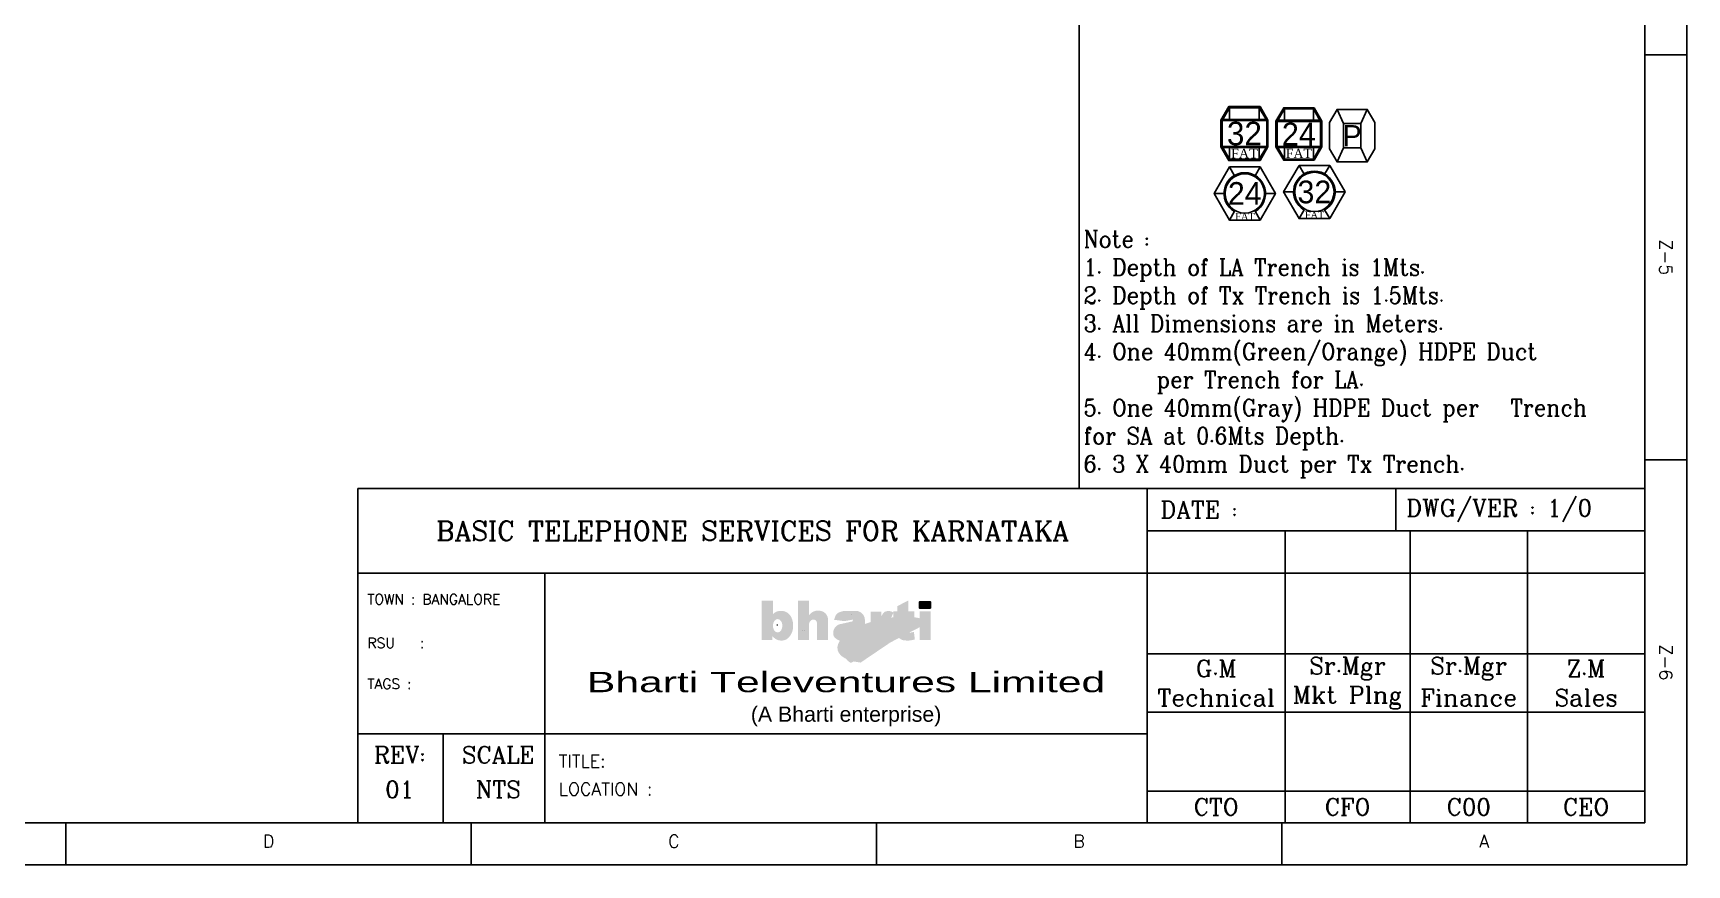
# Model space of a CAD drawing. Header units: inches. Extents: x 26 to 5868, y 25 to 4425.
# Drawn here: x 2926 to 5868, y 25 to 1505 of the extents above; entities that cross this region are included whole.
import ezdxf
from ezdxf.enums import TextEntityAlignment as Align

# ---------------------------------------------------------------- set-up
doc = ezdxf.new("R2010")
doc.units = ezdxf.units.IN
doc.header["$MEASUREMENT"] = 0
for name, color, linetype in [('CABLE_TXT', 5, 'Continuous'), ('DLC', 4, 'Continuous'), ('DP', 4, 'Continuous'), ('JOINTS', 7, 'Continuous'), ('LEGEND', 7, 'Continuous'), ('MP', 4, 'Continuous'), ('PIL_TXT', 6, 'Continuous'), ('RSU', 6, 'Continuous'), ('SP', 4, 'Continuous'), ('TXT', 7, 'Continuous')]:
    doc.layers.add(name, color=color, linetype=linetype)
doc.styles.add('2', font='arial.ttf', dxfattribs={"height": 2})
doc.styles.add('ar', font='swiss.ttf')
doc.styles.add('book', font='BKANT.TTF', dxfattribs={"height": 5})
doc.styles.add('COMPLEX', font='COMPLEX.shx', dxfattribs={"width": 0.9})
doc.styles.add('LEGEND', font='ANTQUAB.TTF', dxfattribs={"height": 10})
doc.styles.add('ROMANTIC', font='romantic.ttf')
doc.styles.add('STYLE1', font='romans.shx')

# ---------------------------------------------------------------- blocks, each defined once
blk = doc.blocks.new('YogiSir')
at = {"layer": 'CABLE_TXT', "style": 'LEGEND', "width": 0.6}
blk.add_text('Cable_Text', height=0.9, dxfattribs=at).set_placement((0, 0.3), align=Align.CENTER)
blk = doc.blocks.new('yogi')
at = {"layer": 'CABLE_TXT', "style": 'LEGEND', "width": 0.6}
blk.add_text('Cable - Text', height=0.9, dxfattribs=at).set_placement((0, 0.1), align=Align.CENTER)
blk = doc.blocks.new('DLC')
at = {"const_width": 1}
blk.add_lwpolyline([(0, 0), (9, 0), (0, 22), (-9, 0), (0, 0)], dxfattribs=at)
blk = doc.blocks.new('DP1')
for p, q in [((-4, 4), (-3, 4)), ((-2, 8), (-1, 6)), ((-1, 1), (-2, 0)), ((2, 8), (1, 6)), ((1, 1), (2, 0)), ((3, 4), (4, 4))]:
    blk.add_line(p, q)
blk.add_lwpolyline([(-2, 8), (-4, 4), (-2, 0), (2, 0), (4, 4), (2, 8)], close=True)
blk.add_circle((0, 4), 2.9)
at = {"ltscale": 8, "style": 'ar'}
blk.add_text('1', height=3, dxfattribs=at).set_placement((-1, 3))
blk = doc.blocks.new('DP2')
for p, q in [((-4, 4), (-3, 4)), ((-2, 8), (-1, 6)), ((-1, 1), (-2, 0)), ((2, 8), (1, 6)), ((1, 1), (2, 0)), ((3, 4), (4, 4))]:
    blk.add_line(p, q)
blk.add_lwpolyline([(-2, 8), (-4, 4), (-2, 0), (2, 0), (4, 4), (2, 8)], close=True)
blk.add_circle((0, 4), 2.9)
at = {"ltscale": 8, "style": 'ar'}
blk.add_text('2', height=3, dxfattribs=at).set_placement((-1, 3))
blk = doc.blocks.new('DP5')
for p, q in [((-4, 4), (-3, 4)), ((-2, 8), (-1, 6)), ((-1, 1), (-2, 0)), ((2, 8), (1, 6)), ((1, 1), (2, 0)), ((3, 4), (4, 4))]:
    blk.add_line(p, q)
blk.add_lwpolyline([(-2, 8), (-4, 4), (-2, 0), (2, 0), (4, 4), (2, 8)], close=True)
blk.add_circle((0, 4), 2.9)
at = {"ltscale": 8, "style": 'ar'}
blk.add_text('5', height=3, dxfattribs=at).set_placement((-1, 3))
blk = doc.blocks.new('DP10')
for p, q in [((-4, 4), (-3, 4)), ((-2, 8), (-1, 6)), ((-1, 1), (-2, 0)), ((2, 8), (1, 6)), ((1, 1), (2, 0)), ((3, 4), (4, 4))]:
    blk.add_line(p, q)
blk.add_lwpolyline([(-2, 8), (-4, 4), (-2, 0), (2, 0), (4, 4), (2, 8)], close=True)
blk.add_circle((0, 4), 2.9)
at = {"ltscale": 8, "style": 'ar'}
blk.add_text('10', height=3, dxfattribs=at).set_placement((0, 4), align=Align.MIDDLE)
blk = doc.blocks.new('DP20')
for p, q in [((-4, 4), (-3, 4)), ((-2, 8), (-1, 6)), ((-1, 1), (-2, 0)), ((2, 8), (1, 6)), ((1, 1), (2, 0)), ((3, 4), (4, 4))]:
    blk.add_line(p, q)
blk.add_lwpolyline([(-2, 8), (-4, 4), (-2, 0), (2, 0), (4, 4), (2, 8)], close=True)
blk.add_circle((0, 4), 2.9)
at = {"ltscale": 8, "style": 'ar'}
blk.add_text('20', height=3, dxfattribs=at).set_placement((0, 4), align=Align.MIDDLE)
blk = doc.blocks.new('J')
h = blk.add_hatch(color=256)
edge = h.paths.add_edge_path()
edge.add_arc((0, 0), 1.34, 0, 360)
blk.add_circle((0, 0), 1.34)
blk = doc.blocks.new('RSU')
at = {"const_width": 1, "flags": 128}
blk.add_lwpolyline([(0, 24), (-13, 15), (-8, 0), (8, 0), (13, 15)], close=True, dxfattribs=at)
blk = doc.blocks.new('MP')
for p, q in [((-9, 18), (9, 0)), ((9, 18), (-9, 0)), ((-9, 18), (-9, 0)), ((-9, 0), (9, 0)), ((9, 0), (9, 18))]:
    blk.add_line(p, q)
at = {"const_width": 1.02}
blk.add_lwpolyline([(11, 15, 0.675954), (-11, 15)], format="xyb", dxfattribs=at)
blk = doc.blocks.new('cabtxt')
at = {"layer": 'CABLE_TXT', "style": 'COMPLEX'}
blk.add_text('XXXXX', height=2, dxfattribs=at).set_placement((0, 0))
blk = doc.blocks.new('PILNUM')
at = {"layer": 'PIL_TXT', "style": 'COMPLEX'}
blk.add_text('XX', height=2.5, dxfattribs=at).set_placement((0, 0))
blk = doc.blocks.new('SP')
at = {"linetype": 'Continuous'}
for p, q in [((0, 9), (-6, 5)), ((4, 7), (-4, 7)), ((-4, 7), (-4, 0)), ((-3, 3), (-4, 3)), ((-4, 0), (4, 0)), ((0, 9), (6, 5)), ((0, 7), (0, 6)), ((4, 3), (3, 3)), ((4, 0), (4, 7))]:
    blk.add_line(p, q, dxfattribs=at)
blk.add_line((0, 0), (0, 1))
blk.add_circle((0, 3), 2.69)
at = {"ltscale": 8, "style": 'ar'}
blk.add_text('SP', height=2.38, dxfattribs=at).set_placement((0, 3), align=Align.MIDDLE)
blk = doc.blocks.new('PDP2')
for p, q in [((-3, 2), (-3, 6)), ((-2, 8), (-1, 6)), ((-1, 2), (-2, 0)), ((2, 8), (1, 6)), ((1, 2), (2, 0)), ((3, 2), (3, 6))]:
    blk.add_line(p, q)
for points in [[(3, 6), (2, 8), (-2, 8), (-3, 6)], [(-3, 2), (-2, 0), (2, 0), (3, 2)], [(-1, 6), (-1, 2), (1, 2), (1, 6)], [(1, 6), (-1, 6)]]:
    blk.add_lwpolyline(points)
at = {"ltscale": 8, "style": 'ar'}
blk.add_text('2', height=3, dxfattribs=at).set_placement((0, 4), align=Align.MIDDLE)
blk = doc.blocks.new('PDP1')
for p, q in [((-53.8, 186.5), (-31.1, 136.8)), ((53.8, 186.5), (31.1, 136.8)), ((-80.8, 46.6), (-80.8, 139.9)), ((-31.1, 136.8), (-31.1, 49.6)), ((31.1, 49.6), (31.1, 136.8)), ((80.8, 46.6), (80.8, 139.9)), ((-31.1, 49.6), (-53.8, 0)), ((-31.1, 49.6), (31.1, 49.6)), ((31.1, 49.6), (53.8, 0))]:
    blk.add_line(p, q)
for points in [[(80.8, 139.9), (53.8, 186.5), (-53.8, 186.5), (-80.8, 139.9)], [(31.1, 136.8), (-31.1, 136.8)], [(-80.8, 46.6), (-53.8, 0), (53.8, 0), (80.8, 46.6)]]:
    blk.add_lwpolyline(points)
at = {"ltscale": 8, "style": 'book'}
blk.add_text('P', height=75, dxfattribs=at).set_placement((0, 93.2), align=Align.MIDDLE)
blk = doc.blocks.new('32F-Pole')
for points in [[(83.7, 143.1), (55.5, 192.1), (-55.5, 192.1), (-83.7, 143.1), (-83.7, 49), (-55.5, 0), (55.5, 0), (83.7, 49)], [(79.6, 142), (53, 187.9), (-53, 187.9), (-79.6, 142), (-79.6, 50.1), (-53, 4.2), (53, 4.2), (79.6, 50.1)]]:
    blk.add_lwpolyline(points, close=True)
for points in [[(-53, 146.2), (-53, 187.9)], [(53, 146.2), (53, 187.9)], [(-39.8, 142), (-79.6, 142)], [(-79.6, 142), (79.6, 142)], [(-77.1, 146.2), (77.1, 146.2)], [(-79.6, 50.1), (-39.8, 50.1), (79.6, 50.1)], [(-77.1, 45.9), (-39.8, 45.9), (77.1, 45.9)], [(-53, 4.2), (-53, 45.9)], [(53, 4.2), (53, 45.9)]]:
    blk.add_lwpolyline(points)
at = {"ltscale": 8}
for s, height, style, p in [('32', 83.72, 'book', (0, 96.1)), ('FAT', 33.49, 'ROMANTIC', (0, 25.1))]:
    blk.add_text(s, height=height, dxfattribs=dict(at, style=style)).set_placement(p, align=Align.MIDDLE)
blk = doc.blocks.new('24F-Pole')
for points in [[(81.4, 139.1), (53.9, 186.8), (-53.9, 186.8), (-81.4, 139.1), (-81.4, 47.6), (-53.9, 0), (53.9, 0), (81.4, 47.6)], [(77.3, 138), (51.6, 182.7), (-51.6, 182.7), (-77.3, 138), (-77.3, 48.7), (-51.6, 4.1), (51.6, 4.1), (77.3, 48.7)]]:
    blk.add_lwpolyline(points, close=True)
for points in [[(-51.6, 142.1), (-51.6, 182.7)], [(51.6, 142.1), (51.6, 182.7)], [(-38.7, 138), (-77.3, 138)], [(-77.3, 138), (77.3, 138)], [(-75, 142.1), (75, 142.1)], [(-77.3, 48.7), (-38.7, 48.7), (77.3, 48.7)], [(-75, 44.7), (-38.7, 44.7), (75, 44.7)], [(-51.6, 4.1), (-51.6, 44.7)], [(51.6, 4.1), (51.6, 44.7)]]:
    blk.add_lwpolyline(points)
at = {"ltscale": 8}
for s, height, style, p in [('24', 81.39, 'book', (0, 93.4)), ('FAT', 32.55, 'ROMANTIC', (0, 24.4))]:
    blk.add_text(s, height=height, dxfattribs=dict(at, style=style)).set_placement(p, align=Align.MIDDLE)
blk = doc.blocks.new('24F-DP')
for p, q in [((-54.6, 189.3), (-36.5, 157.8)), ((54.6, 189.3), (36.5, 157.8)), ((-109.3, 94.7), (-73, 94.7)), ((73, 94.7), (109.3, 94.7)), ((-36.5, 31.5), (-54.6, 0)), ((36.5, 31.5), (54.6, 0))]:
    blk.add_line(p, q)
blk.add_lwpolyline([(-54.6, 189.3), (-109.3, 94.7), (-54.6, 0), (54.6, 0), (109.3, 94.7), (54.6, 189.3)], close=True)
blk.add_circle((0, 94.7), 69.9)
blk.add_arc((0, 94.7), 73.9, 300, 240)
at = {"ltscale": 8, "style": 'book'}
blk.add_text('24', height=80.76, dxfattribs=at).set_placement((0, 94.7), align=Align.MIDDLE_CENTER)
at = {"ltscale": 8, "style": 'ROMANTIC'}
blk.add_text('FAT', height=24.23, dxfattribs=at).set_placement((0.7, 13.1), align=Align.MIDDLE)
blk = doc.blocks.new('32F-DP')
for p, q in [((-54.6, 189.3), (-36.5, 157.8)), ((54.6, 189.3), (36.5, 157.8)), ((-109.3, 94.7), (-73, 94.7)), ((73, 94.7), (109.3, 94.7)), ((-36.5, 31.5), (-54.6, 0)), ((36.5, 31.5), (54.6, 0))]:
    blk.add_line(p, q)
blk.add_lwpolyline([(-54.6, 189.3), (-109.3, 94.7), (-54.6, 0), (54.6, 0), (109.3, 94.7), (54.6, 189.3)], close=True)
blk.add_circle((0, 94.7), 69.9)
blk.add_arc((0, 94.7), 73.9, 300, 240)
at = {"ltscale": 8, "style": 'book'}
blk.add_text('32', height=80.76, dxfattribs=at).set_placement((0, 94.7), align=Align.MIDDLE_CENTER)
at = {"ltscale": 8, "style": 'ROMANTIC'}
blk.add_text('FAT', height=24.23, dxfattribs=at).set_placement((0.7, 13.1), align=Align.MIDDLE)
blk = doc.blocks.new('2022_Feb')
at = {"layer": 'LEGEND'}
h = blk.add_hatch(color=7, dxfattribs=at)
h.paths.add_polyline_path([(4262, 467.2, 0.300366), (4242.2, 476.9, 0.212938), (4230.1, 471.1), (4230.1, 495.4), (4209.8, 495.4), (4209.8, 425.3), (4229, 425.3), (4229, 432.4, 0.366197), (4254.1, 426.3, 0.215164), (4265.7, 445.6, 0.159246)])
edge = h.paths.add_edge_path(flags=16)
edge.add_ellipse((4238.5, 450.6), major_axis=(0, 11.9), ratio=0.711111, start_angle=0, end_angle=360)
h.paths.add_polyline_path([(4320.2, 475.2, 0.364351), (4294.3, 469.6), (4294.3, 495.1), (4274.4, 495.1), (4274.4, 425), (4294.3, 425), (4294.3, 451.3, -0.277132), (4297.9, 460, -0.686436), (4308.3, 454.9), (4308.3, 425), (4328.2, 425), (4328.2, 462.4, 0.236134)])
h.paths.add_polyline_path([(4376.1, 477.1), (4356.2, 477.1), (4346.6, 474), (4342.2, 470), (4338.7, 461.2), (4357.4, 458.8), (4372.5, 461.6), (4371.7, 458.4), (4347.4, 452.9, 0.398552), (4338.3, 431.8, 0.31301), (4361.3, 423.8), (4369.3, 426.2), (4374.5, 431), (4376.1, 425.8), (4396.8, 425.8), (4395.6, 427.4), (4394, 433), (4393.6, 434.6), (4393.6, 462, 0.410812)])
h.paths.add_polyline_path([(4430.3, 461.3, -0.182708), (4438.4, 460.3), (4444.3, 473.6), (4444.3, 474.2, 0.20659), (4431.5, 476.3, 0.232916), (4424.9, 470.8), (4422.9, 467.3), (4422.9, 475.9), (4404.2, 475.9), (4404.2, 424.9), (4424.5, 424.9), (4424.5, 449.2, -0.258309)])
h.paths.add_polyline_path([(4480.9, 439.6), (4475.2, 438.5, -0.512152), (4471.2, 442), (4471.2, 461.2), (4481.8, 461.2), (4481.8, 476.2), (4471, 476.2), (4471, 495.7), (4451.2, 485.3), (4451.2, 476.1), (4444.3, 476.1), (4444.3, 474.2, -0.003313), (4444.5, 474.1), (4444.3, 473.6), (4444.3, 461.6), (4451.5, 461.6), (4451.5, 437.4, 0.122421), (4453.6, 430.5, 0.238902), (4463.2, 424.6), (4470.1, 424.1), (4474.8, 424.5), (4482.5, 426)])
h.paths.add_polyline_path([(4510.7, 476), (4491, 476), (4491, 425.3), (4510.7, 425.3)])
blk.add_hatch(color=2, dxfattribs=at).paths.add_polyline_path([(4510.6, 481.9), (4510.6, 493), (4490.7, 493), (4490.7, 481.9)])
h = blk.add_hatch(color=2, dxfattribs=at)
edge = h.paths.add_edge_path()
edge.add_ellipse((4444.9, 416.4), major_axis=(-88.2, -17.5), ratio=0.423668, start_angle=209.3588, end_angle=371.6037)
edge.add_ellipse((4433.2, 425.4), major_axis=(-88.2, -17.5), ratio=0.423668, start_angle=191.6037, end_angle=389.3588, ccw=False)
at = {"layer": 'LEGEND', "color": 7}
for p, q in [((5855.9, 24.9), (5855.9, 4425.1)), ((5780.9, 99.9), (5780.9, 4350.1)), ((5780.9, 1466.6), (5855.9, 1466.6)), ((3491.7, 694.8), (5780.9, 694.8)), ((3491.7, 99.9), (3491.7, 694.8)), ((5338.4, 694.8), (5338.4, 619.5)), ((5780.9, 694.8), (5780.9, 99.9)), ((4895.9, 619.5), (5780.9, 619.5)), ((3491.7, 544.2), (5780.9, 544.2)), ((3824.6, 99.9), (3824.6, 544.2)), ((4895.9, 400.5), (5780.9, 400.5)), ((4895.9, 296.6), (5780.9, 296.6)), ((3491.7, 258), (4895.9, 258)), ((3643.5, 258), (3643.5, 99.9)), ((4895.9, 156.4), (5780.9, 156.4)), ((5780.9, 99.9), (89, 99.9)), ((3491.7, 99.9), (5780.9, 99.9)), ((5855.9, 24.9), (14, 24.9))]:
    blk.add_line(p, q, dxfattribs=at)
at = {"layer": 'LEGEND', "linetype": 'Continuous', "ltscale": 5e-05}
blk.add_line((4774.7, 1571.5), (4774.7, 694.8), dxfattribs=at)
at = {"layer": 'LEGEND'}
for p, q in [((4895.9, 694.8), (3491.7, 694.8)), ((4895.9, 694.8), (4895.9, 99.9)), ((5141.4, 619.5), (5141.4, 99.9)), ((5363.4, 619.5), (5363.4, 99.9)), ((5572.2, 619.5), (5572.2, 99.9)), ((4909.2, 400.5), (5154.6, 400.5)), ((5572.2, 400.5), (5780.9, 400.5)), ((4895.9, 258), (3824.6, 258))]:
    blk.add_line(p, q, dxfattribs=at)
at = {"layer": 'LEGEND', "color": 7, "flags": 128}
for points in [[(5780.9, 745.8), (5855.9, 745.8)], [(2972.5, 24.9), (2972.5, 99.9)], [(3693.4, 24.9), (3693.4, 99.9)], [(4414.2, 24.9), (4414.2, 99.9)], [(5135.1, 24.9), (5135.1, 99.9)]]:
    blk.add_lwpolyline(points, dxfattribs=at)
at = {"layer": 'LEGEND', "color": 2}
blk.add_lwpolyline([(4510.6, 481.9), (4490.7, 481.9), (4490.7, 493), (4510.6, 493)], close=True, dxfattribs=at)
for name, p, xscale, yscale, zscale in [('32F-Pole', (5068.8, 1278.6), 0.5, 0.5, 0.5), ('24F-Pole', (5165.6, 1279.2), 0.5, 0.5, 0.5), ('PDP1', (5260.5, 1276.2), 0.5, 0.5, 0.5), ('24F-DP', (5069.4, 1172.6), 0.5, 0.5, 0.5), ('32F-DP', (5193.2, 1175.3), 0.5, 0.5, 0.5), ('cabtxt', (4237.8, 451.9), 0.004900963571513942, 0.004900963571513942, 0.004900963571513942), ('PILNUM', (4237.8, 451.9), 0.004900963571513942, 0.004900963571513942, 0.004900963571513942)]:
    blk.add_blockref(name, p, dxfattribs=dict(xscale=xscale, yscale=yscale, zscale=zscale))
blk.add_blockref('yogi', (4284.7, 442.2))
at = {"layer": 'DLC', "xscale": 0.001960385428605577, "yscale": 0.001960385428605577, "zscale": 0.001960385428605577}
blk.add_blockref('DLC', (4237.7, 451.9), dxfattribs=at)
at = {"layer": 'DP'}
for name, p, xscale, yscale, zscale in [('PDP1', (4237.8, 451.9), 0.001, 0.001, 0.001), ('DP5', (4237.7, 451.9), 0.001960385428605577, 0.001960385428605577, 0.001960385428605577), ('DP10', (4237.7, 451.9), 0.001960385428605577, 0.001960385428605577, 0.001960385428605577), ('DP20', (4237.7, 451.9), 0.001960385428605577, 0.001960385428605577, 0.001960385428605577), ('DP1', (4237.8, 451.9), 0.001960385428605577, 0.001960385428605577, 0.001960385428605577), ('DP2', (4237.8, 451.9), 0.001960385428605577, 0.001960385428605577, 0.001960385428605577), ('PDP2', (4237.8, 451.9), 0.001, 0.001, 0.001)]:
    blk.add_blockref(name, p, dxfattribs=dict(at, xscale=xscale, yscale=yscale, zscale=zscale))
at = {"layer": 'JOINTS', "xscale": 0.001960385428605577, "yscale": 0.001960385428605577, "zscale": 0.001960385428605577}
blk.add_blockref('J', (4237.8, 451.9), dxfattribs=at)
at = {"layer": 'MP', "xscale": 0.004900963571513942, "yscale": 0.004900963571513942, "zscale": 0.004900963571513942}
blk.add_blockref('MP', (4237.8, 451.8), dxfattribs=at)
at = {"layer": 'RSU', "xscale": 0.001960385428605577, "yscale": 0.001960385428605577, "zscale": 0.001960385428605577}
blk.add_blockref('RSU', (4237.8, 451.9), dxfattribs=at)
at = {"layer": 'SP', "xscale": 0.004900963571513942, "yscale": 0.004900963571513942, "zscale": 0.004900963571513942}
blk.add_blockref('SP', (4237.8, 451.9), dxfattribs=at)
at = {"layer": 'TXT'}
blk.add_blockref('YogiSir', (4367.7, 469.8), dxfattribs=at)
at = {"layer": 'LEGEND', "color": 7, "style": 'STYLE1'}
for s, p in [('Z-5', (5818.4, 1106.2)), ('Z-6', (5818.4, 385.3))]:
    blk.add_text(s, height=22.5, rotation=270, dxfattribs=at).set_placement(p, align=Align.MIDDLE)
at = {"layer": 'LEGEND', "color": 7, "style": 'COMPLEX'}
for s, height, p in [('DWG/VER : 1/0', 30.121, (5356.6, 645.3)), ('DATE : ', 30.12, (4919.4, 642.3)), ('TITLE: ', 22.59, (3849.1, 198.4)), ('LOCATION :  ', 22.591, (3849.1, 148.6))]:
    blk.add_text(s, height=height, dxfattribs=at).set_placement(p)
at = {"layer": 'LEGEND', "color": 7}
for s, height, style, p in [('BASIC TELEPHONE SERVICES FOR KARNATAKA', 34.699, 'COMPLEX', (4193.8, 619.5)), ('G.M', 30.12, 'COMPLEX', (5018.6, 374.5)), ('Sr.Mgr', 30.12, 'COMPLEX', (5252.4, 374.5)), ('Sr.Mgr', 30.12, 'COMPLEX', (5467.8, 374.5)), ('Z.M', 30.12, 'COMPLEX', (5676.6, 374.5)), ('Technical', 30.12, 'COMPLEX', (5018.6, 322.6)), ('Mkt Plng', 30.12, 'COMPLEX', (5252.4, 322.6)), ('Finance', 30.12, 'COMPLEX', (5467.8, 322.6)), ('Sales', 30.12, 'COMPLEX', (5676.6, 322.6)), ('(A Bharti enterprise)', 27.109, '2', (4360.2, 289.9)), ('REV:', 30.12, 'COMPLEX', (3566.1, 220.9)), ('SCALE', 30.12, 'COMPLEX', (3741.4, 220.9)), ('01', 30.12, 'COMPLEX', (3566.1, 159.3)), ('NTS', 30.12, 'COMPLEX', (3741.4, 159.3)), ('CTO', 30.12, 'COMPLEX', (5018.6, 128.1)), ('CFO', 30.12, 'COMPLEX', (5252.4, 128.1)), ('C00', 30.12, 'COMPLEX', (5467.8, 128.1)), ('CEO', 30.12, 'COMPLEX', (5676.6, 128.1)), ('D', 22.5, 'STYLE1', (3332.9, 67)), ('C', 22.5, 'STYLE1', (4053.8, 67)), ('B', 22.5, 'STYLE1', (4774.7, 67)), ('A', 22.5, 'STYLE1', (5495.5, 67))]:
    blk.add_text(s, height=height, dxfattribs=dict(at, style=style)).set_placement(p, align=Align.MIDDLE)
at = {"layer": 'LEGEND', "color": 7, "style": 'COMPLEX'}
for s, height, p in [('TOWN : BANGALORE', 18.073, (3508.9, 497.7)), ('RSU   :  ', 18.07, (3508.9, 419.9)), ('TAGS : ', 18.07, (3508.9, 347.1))]:
    blk.add_text(s, height=height, dxfattribs=at).set_placement(p, align=Align.MIDDLE_LEFT)
at = {"layer": 'LEGEND', "color": 7, "style": '2', "width": 1.5}
blk.add_text('Bharti Televentures Limited', height=36.145, dxfattribs=at).set_placement((4360.2, 351.1), align=Align.MIDDLE)
at = {"layer": 'LEGEND', "color": 7, "insert": (4782.9, 1153.8), "char_height": 30, "width": 1006.298, "attachment_point": 1, "style": 'COMPLEX'}
blk.add_mtext('Note : \\P1. Depth of LA Trench is 1Mts.\\P2. Depth of Tx Trench is 1.5Mts.\\P3. All Dimensions are in Meters.\\P4. One 40mm(Green/Orange) HDPE Duct              per Trench for LA.\\P5. One 40mm(Gray) HDPE Duct per   Trench for SA at 0.6Mts Depth.\\P6. 3 X 40mm Duct per Tx Trench.', dxfattribs=at)

msp = doc.modelspace()

# ---------------------------------------------------------------- block references
msp.add_blockref('2022_Feb', (12.3, -0.3))

doc.saveas('drawing.dxf')
